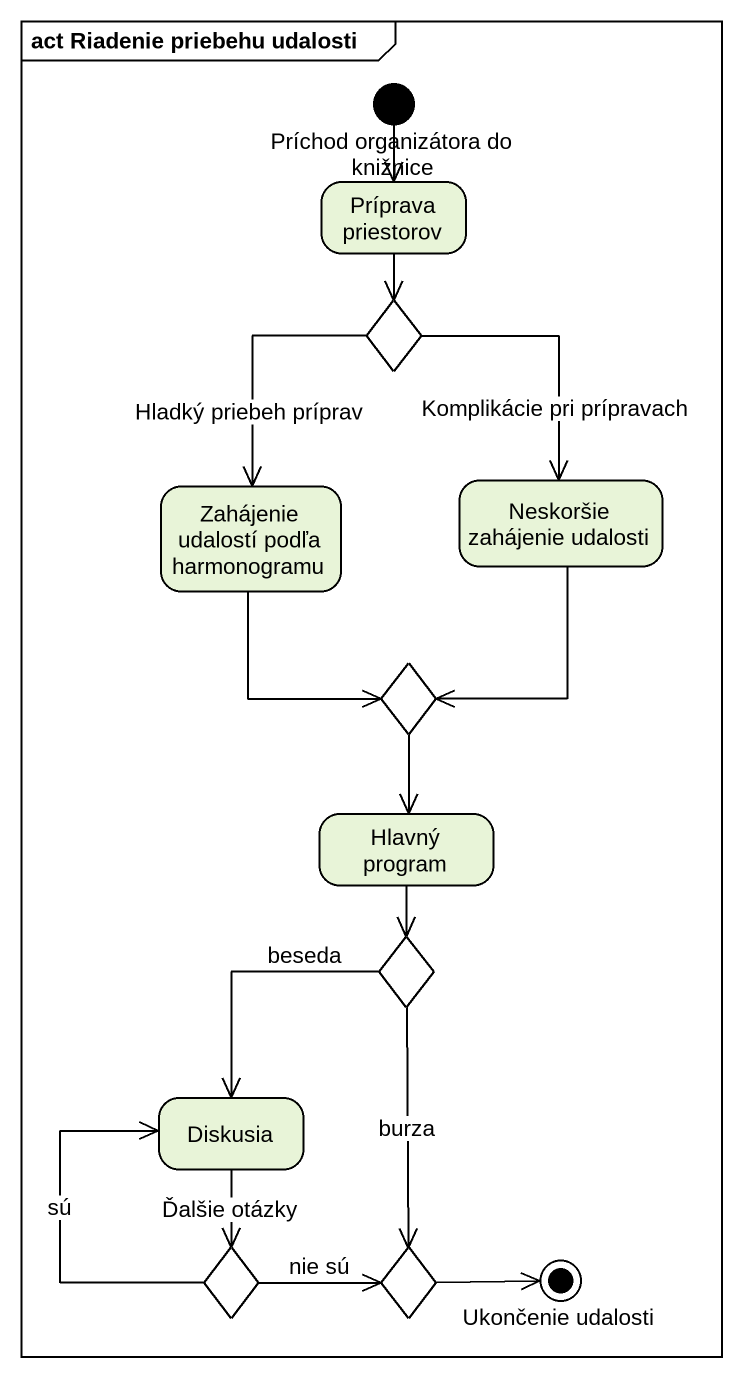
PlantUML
@startuml
mainframe act Riadenie priebehu udalosti
hide empty description
state "Príchod organizátora do knižnice" as Príchod_organizátora_do <<start>>
state "Príprava priestorov" as Príprava_priestorov
state choice1 <<choice>>
state "Zahájenie udalostí podľa harmonogramu" as Zahájenie_udalostí_podľa
state "Neskoršie zahájenie udalosti" as Neskoršie_zahájenie_udalosti
state choice2 <<choice>>
state "Hlavný program" as Hlavný_program
state choice3 <<choice>>
state Diskusia
state choice4 <<choice>>
state choice5 <<choice>>
state "Ukončenie udalosti" as Ukončenie_udalosti <<end>>
Príchod_organizátora_do --> Príprava_priestorov
Príprava_priestorov --> choice1
choice1 --> Zahájenie_udalostí_podľa : Hladký priebeh príprav
choice1 --> Neskoršie_zahájenie_udalosti : Komplikácie pri prípravach
Zahájenie_udalostí_podľa --> choice2
Neskoršie_zahájenie_udalosti --> choice2
choice2 --> Hlavný_program
Hlavný_program --> choice3
choice3 --> Diskusia : beseda
choice3 --> choice5 : burza
Diskusia --> choice4 : Ďalšie otázky
choice4 -up-> Diskusia : sú
choice4 -right-> choice5 : nie sú
choice5 -right-> Ukončenie_udalosti
@enduml
